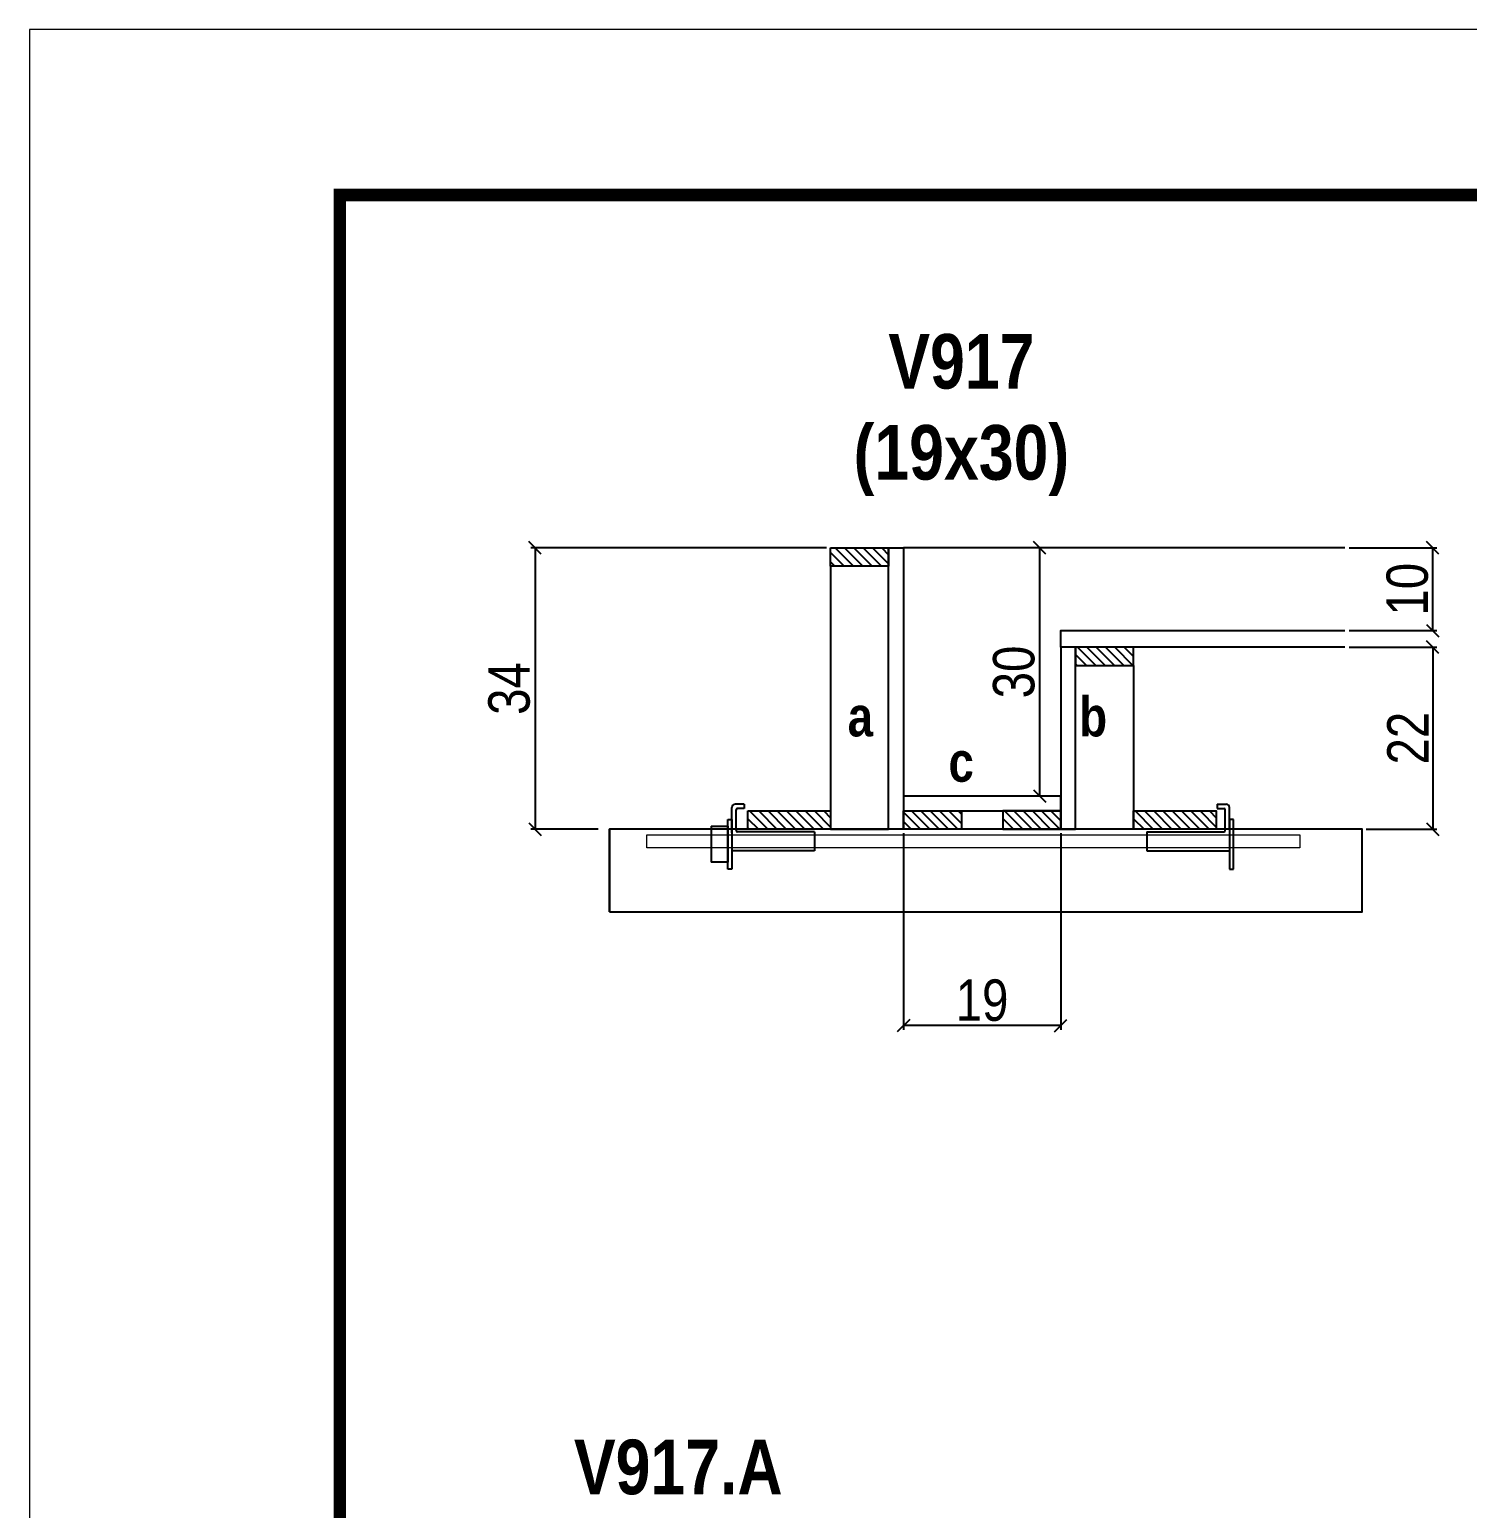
# Model space of a CAD drawing. Extents: x 3309 to 9563, y -2522 to 14608.
# Drawn here: x 8077.9 to 8425.4, y 10804.7 to 11162.1 of the extents above; entities that cross this region are included whole.
import ezdxf

# ---------------------------------------------------------------- set-up
doc = ezdxf.new("R2010")
doc.units = 0
doc.linetypes.add('DASHED', pattern=[0.75, 0.5, -0.25])
for name, color, linetype in [('barrote', 251, 'Continuous'), ('COTA', 241, 'Continuous'), ('detalhes', 4, 'Continuous'), ('NOMENCLATURA', 7, 'Continuous'), ('Painéis', 200, 'Continuous'), ('presilha', 1, 'Continuous'), ('SARR_2.2x10', 60, 'Continuous'), ('SARR_2.2x7', 40, 'Continuous'), ('SARR_3.5x7', 81, 'Continuous')]:
    doc.layers.add(name, color=color, linetype=linetype)
for name, color, linetype, lineweight in [('CONCRETO', 251, 'Continuous', 25), ('Folhas', 255, 'Continuous', 9), ('SARRAFO DE PRESSAO', 251, 'DASHED', 9), ('SCO-___-LAJ', 2, 'Continuous', 0)]:
    doc.layers.add(name, color=color, linetype=linetype, lineweight=lineweight)
doc.styles.add('COTA TECNICA 2X', font='techl___.ttf', dxfattribs={"height": 10})
doc.styles.add('TECNICA', font='techb___.ttf', dxfattribs={"height": 10})
doc.dimstyles.new('SECAO', dxfattribs={"dimscale": 0.333333, "dimtxt": 5, "dimasz": 9, "dimexe": 3, "dimexo": 3, "dimgap": 3, "dimtad": 1, "dimdec": 1, "dimlfac": 0.5, "dimzin": 12, "dimdsep": 46, "dimtxsty": 'COTA TECNICA 2X', "dimblk1": 'OBLIQUE', "dimblk2": 'OBLIQUE', "dimsah": 1, "dimcen": 0.9, "dimclrd": 4, "dimclre": 4, "dimclrt": 240, "dimadec": 1, "dimazin": 3, "dimtfac": 1, "dimtdec": 1, "dimtmove": 0, "dimatfit": 3, "dimfxl": 1, "dimtolj": 1, "dimtzin": 12, "dimarcsym": 0})
pattern_1 = [(135, (41524.6072, -112543.3136), (-1.122532015, -1.122532015), [])]

# ---------------------------------------------------------------- blocks, each defined once
blk = doc.blocks.new('9999999999')
at = {"layer": 'Folhas'}
blk.add_lwpolyline([(98138.98, 34190.21), (99623.98, 34190.21), (99623.98, 35240.21), (98138.98, 35240.21)], close=True, dxfattribs=at)
at = {"layer": 'Folhas', "color": 30, "const_width": 3}
blk.add_lwpolyline([(98213.98, 34230.21), (99583.98, 34230.21), (99583.98, 35200.21), (98213.98, 35200.21)], close=True, dxfattribs=at)
blk = doc.blocks.new('_Oblique')
at = {"color": 0, "linetype": 'ByBlock', "lineweight": -2}
blk.add_line((-0.5, -0.5), (0.5, 0.5), dxfattribs=at)
blk = doc.blocks.new('*D1699')
at = {"layer": 'COTA', "color": 4, "lineweight": -2, "transparency": 16777216}
for p, q in [((8289.07, 10967.86), (8289.07, 10920.38)), ((8327.07, 10967.86), (8327.07, 10920.38)), ((8327.07, 10921.38), (8289.07, 10921.38))]:
    blk.add_line(p, q, dxfattribs=at)
at = {"layer": 'Defpoints', "color": 0, "transparency": 16777216}
for p in [(8289.07, 10968.86), (8327.07, 10968.86), (8289.07, 10921.38)]:
    blk.add_point(p, dxfattribs=at)
at = {"layer": 'COTA', "color": 4, "lineweight": -2, "transparency": 16777216, "xscale": 3, "yscale": 3, "zscale": 3, "rotation": 180}
blk.add_blockref('_Oblique', (8289.07, 10921.38), dxfattribs=at)
at = {"layer": 'COTA', "color": 4, "lineweight": -2, "transparency": 16777216, "xscale": 3, "yscale": 3, "zscale": 3}
blk.add_blockref('_Oblique', (8327.07, 10921.38), dxfattribs=at)
at = {"layer": 'COTA', "color": 240, "transparency": 16777216, "insert": (8308.07, 10927.47), "char_height": 10, "attachment_point": 5, "style": 'COTA TECNICA 2X'}
blk.add_mtext('\\A1;19', dxfattribs=at)
blk = doc.blocks.new('PRESILHA METÁLICA 1')
at = {"layer": 'presilha'}
for p, q in [((7.5, 10.64), (7.5, 19.86)), ((12, 21), (8.64, 21)), ((9, 11.57), (9, 18.93)), ((12, 19.5), (9.57, 19.5)), ((12, 21), (12, 19.5)), ((0, 13), (6, 13)), ((0, 13), (0, 0)), ((6, 15.5), (7.5, 15.5)), ((6, -2.5), (6, 15.5)), ((6, 13), (6, 0)), ((7.5, 15.5), (7.5, -2.5)), ((37.5, 11), (9.57, 11)), ((37.5, 11), (37.5, 4.1)), ((6, 0), (0, 0)), ((37.5, 4.1), (7.5, 4.1)), ((7.5, -2.5), (6, -2.5))]:
    blk.add_line(p, q, dxfattribs=at)
for centre, radius, start, end in [((8.64, 19.86), 1.14, 90, 180), ((9.57, 18.93), 0.57, 90, 180), ((9.57, 11.57), 0.57, 180, 270)]:
    blk.add_arc(centre, radius, start, end, dxfattribs=at)
blk = doc.blocks.new('PRESILHA METÁLICA 2')
at = {"layer": 'presilha'}
for p, q in [((-5.25, 23.5), (-5.25, 22)), ((-5.25, 23.5), (-1.89, 23.5)), ((-5.25, 22), (-2.82, 22)), ((-0.75, 14.64), (-0.75, 22.36)), ((-2.25, 14.07), (-2.25, 21.43)), ((0.75, 18), (-0.75, 18)), ((-0.75, 18), (-0.75, 0)), ((0.75, 0), (0.75, 18)), ((-30.75, 13.5), (-30.75, 6.6)), ((-30.75, 13.5), (-2.82, 13.5)), ((-30.75, 6.6), (-0.75, 6.6)), ((-0.75, 0), (0.75, 0))]:
    blk.add_line(p, q, dxfattribs=at)
for centre, radius, start, end in [((-2.82, 21.43), 0.57, 0, 90), ((-1.89, 22.36), 1.14, 0, 90), ((-2.82, 14.07), 0.57, 270, 0)]:
    blk.add_arc(centre, radius, start, end, dxfattribs=at)
blk = doc.blocks.new('*D1700')
at = {"layer": 'COTA', "color": 4, "lineweight": -2, "transparency": 16777216}
for p, q in [((8270.47, 11036.86), (8199.02, 11036.86)), ((8200.02, 11036.86), (8200.02, 10968.86)), ((8215.26, 10968.86), (8199.02, 10968.86))]:
    blk.add_line(p, q, dxfattribs=at)
at = {"layer": 'Defpoints', "color": 0, "transparency": 16777216}
for p in [(8271.47, 11036.86), (8200.02, 10968.86), (8216.26, 10968.86)]:
    blk.add_point(p, dxfattribs=at)
at = {"layer": 'COTA', "color": 4, "lineweight": -2, "transparency": 16777216, "xscale": 3, "yscale": 3, "zscale": 3}
for p, rotation in [((8200.02, 11036.86), 90), ((8200.02, 10968.86), 270)]:
    blk.add_blockref('_Oblique', p, dxfattribs=dict(at, rotation=rotation))
at = {"layer": 'COTA', "color": 240, "transparency": 16777216, "insert": (8193.8, 11002.86), "char_height": 10, "attachment_point": 5, "rotation": 90, "style": 'COTA TECNICA 2X'}
blk.add_mtext('\\A1;34', dxfattribs=at)
blk = doc.blocks.new('*D1692')
at = {"layer": 'COTA', "color": 4, "lineweight": -2, "transparency": 16777216}
for p, q in [((8396.77, 11012.86), (8417.99, 11012.86)), ((8416.99, 11012.86), (8416.99, 10968.86)), ((8400.88, 10968.86), (8417.99, 10968.86))]:
    blk.add_line(p, q, dxfattribs=at)
at = {"layer": 'Defpoints', "color": 0, "transparency": 16777216}
for p in [(8395.77, 11012.86), (8399.88, 10968.86), (8416.99, 10968.86)]:
    blk.add_point(p, dxfattribs=at)
at = {"layer": 'COTA', "color": 4, "lineweight": -2, "transparency": 16777216, "xscale": 3, "yscale": 3, "zscale": 3}
for p, rotation in [((8416.99, 11012.86), 90), ((8416.99, 10968.86), 270)]:
    blk.add_blockref('_Oblique', p, dxfattribs=dict(at, rotation=rotation))
at = {"layer": 'COTA', "color": 240, "transparency": 16777216, "insert": (8410.99, 10990.86), "char_height": 10, "attachment_point": 5, "rotation": 90, "style": 'COTA TECNICA 2X'}
blk.add_mtext('\\A1;22', dxfattribs=at)
blk = doc.blocks.new('*D1693')
at = {"layer": 'COTA', "color": 4, "lineweight": -2, "transparency": 16777216}
for p, q in [((8326.07, 11036.86), (8321, 11036.86)), ((8322, 10976.86), (8322, 11036.86)), ((8326.07, 10976.86), (8321, 10976.86))]:
    blk.add_line(p, q, dxfattribs=at)
at = {"layer": 'Defpoints', "color": 0, "transparency": 16777216}
for p in [(8322, 11036.86), (8327.07, 11036.86), (8327.07, 10976.86)]:
    blk.add_point(p, dxfattribs=at)
at = {"layer": 'COTA', "color": 4, "lineweight": -2, "transparency": 16777216, "xscale": 3, "yscale": 3, "zscale": 3}
for p, rotation in [((8322, 11036.86), 90), ((8322, 10976.86), 270)]:
    blk.add_blockref('_Oblique', p, dxfattribs=dict(at, rotation=rotation))
at = {"layer": 'COTA', "color": 240, "transparency": 16777216, "insert": (8315.78, 11006.86), "char_height": 10, "attachment_point": 5, "rotation": 90, "style": 'COTA TECNICA 2X'}
blk.add_mtext('\\A1;30', dxfattribs=at)
blk = doc.blocks.new('*D1694')
at = {"layer": 'COTA', "color": 4, "lineweight": -2, "transparency": 16777216}
for p, q in [((8396.77, 11036.86), (8417.99, 11036.86)), ((8416.99, 11016.86), (8416.99, 11036.86)), ((8396.77, 11016.86), (8417.99, 11016.86))]:
    blk.add_line(p, q, dxfattribs=at)
at = {"layer": 'Defpoints', "color": 0, "transparency": 16777216}
for p in [(8395.77, 11036.86), (8416.99, 11036.86), (8395.77, 11016.86)]:
    blk.add_point(p, dxfattribs=at)
at = {"layer": 'COTA', "color": 4, "lineweight": -2, "transparency": 16777216, "xscale": 3, "yscale": 3, "zscale": 3}
for p, rotation in [((8416.99, 11036.86), 90), ((8416.99, 11016.86), 270)]:
    blk.add_blockref('_Oblique', p, dxfattribs=dict(at, rotation=rotation))
at = {"layer": 'COTA', "color": 240, "transparency": 16777216, "insert": (8410.88, 11026.86), "char_height": 10, "attachment_point": 5, "rotation": 90, "style": 'COTA TECNICA 2X'}
blk.add_mtext('\\A1;10', dxfattribs=at)

msp = doc.modelspace()

# ---------------------------------------------------------------- hatches: boundary and pattern name
at = {"layer": 'SARR_2.2x10'}
h = msp.add_hatch(dxfattribs=at)
h.set_pattern_fill('ANSI31', color=256, scale=0.5, angle=90)
h.set_pattern_definition([(135, (41445.0072, -112543.3136), (-1.122532015, -1.122532015), [])])
h.paths.add_polyline_path([(8251.47, 10973.26), (8251.47, 10968.86), (8271.47, 10968.86), (8271.47, 10973.26)])
h = msp.add_hatch(dxfattribs=at)
h.set_pattern_fill('ANSI31', color=256, scale=0.5, angle=90)
h.set_pattern_definition([(135, (41538.2072, -112543.3136), (-1.122532015, -1.122532015), [])])
h.paths.add_polyline_path([(8344.67, 10973.26), (8344.67, 10968.86), (8364.67, 10968.86), (8364.67, 10973.26)])
at = {"layer": 'SARR_2.2x7'}
h = msp.add_hatch(dxfattribs=at)
h.set_pattern_fill('ANSI31', color=256, scale=0.5, angle=90)
h.set_pattern_definition([(135, (41459.0072, -112479.7136), (-1.122532015, -1.122532015), [])])
h.paths.add_polyline_path([(8285.47, 11036.86), (8285.47, 11032.46), (8271.47, 11032.46), (8271.47, 11036.86)])
h = msp.add_hatch(dxfattribs=at)
h.set_pattern_fill('ANSI31', color=256, scale=0.5, angle=90)
h.set_pattern_definition([(135, (41439.0072, -112503.7136), (-1.122532015, -1.122532015), [])])
h.paths.add_polyline_path([(8330.67, 11012.86), (8330.67, 11008.46), (8344.67, 11008.46), (8344.67, 11012.86)])
h = msp.add_hatch(dxfattribs=at)
h.set_pattern_fill('ANSI31', color=256, scale=0.5, angle=90)
h.set_pattern_definition(pattern_1)
h.paths.add_polyline_path([(8303.07, 10968.86), (8303.07, 10973.26), (8289.07, 10973.26), (8289.07, 10968.86)])
h = msp.add_hatch(dxfattribs=at)
h.set_pattern_fill('ANSI31', color=256, scale=0.5, angle=90)
h.set_pattern_definition(pattern_1)
h.paths.add_polyline_path([(8313.07, 10973.26), (8313.07, 10968.86), (8327.07, 10968.86), (8327.07, 10973.26)])

# ---------------------------------------------------------------- linework, layer by layer
at = {"layer": 'barrote', "elevation": 0}
msp.add_lwpolyline([(8218.01, 10948.86), (8399.93, 10948.86), (8399.93, 10968.86), (8218.01, 10968.86)], close=True, dxfattribs=at)
at = {"layer": 'CONCRETO', "linetype": 'Continuous'}
msp.add_line((8395.77, 11036.86), (8289.07, 11036.86), dxfattribs=at)
at = {"layer": 'detalhes', "color": 250}
msp.add_line((8218.01, 10948.86), (8218.01, 10968.86), dxfattribs=at)
at = {"layer": 'Painéis', "linetype": 'Continuous', "elevation": 0}
for points in [[(8285.47, 10968.86), (8285.47, 11036.86), (8289.07, 11036.86), (8289.07, 10968.86)], [(8330.67, 10968.86), (8330.67, 11012.86), (8327.07, 11012.86), (8327.07, 10968.86)], [(8327.07, 10976.86), (8289.07, 10976.86), (8289.07, 10973.26), (8327.07, 10973.26)]]:
    msp.add_lwpolyline(points, close=True, dxfattribs=at)
at = {"layer": 'Painéis', "linetype": 'Continuous'}
msp.add_lwpolyline([(8395.77, 11012.86), (8327.07, 11012.86), (8327.07, 11016.86), (8395.77, 11016.86)], dxfattribs=at)
at = {"layer": 'SARR_2.2x10', "elevation": 0}
for points in [[(8251.47, 10973.26), (8271.47, 10973.26), (8271.47, 10968.86), (8251.47, 10968.86)], [(8344.67, 10973.26), (8364.67, 10973.26), (8364.67, 10968.86), (8344.67, 10968.86)]]:
    msp.add_lwpolyline(points, close=True, dxfattribs=at)
at = {"layer": 'SARR_2.2x7'}
for points in [[(8271.47, 11036.86), (8285.47, 11036.86), (8285.47, 11032.46), (8271.47, 11032.46)], [(8344.67, 11012.86), (8330.67, 11012.86), (8330.67, 11008.46), (8344.67, 11008.46)]]:
    msp.add_lwpolyline(points, close=True, dxfattribs=at)
at = {"layer": 'SARR_2.2x7', "elevation": 0}
for points in [[(8289.07, 10973.26), (8303.07, 10973.26), (8303.07, 10968.86), (8289.07, 10968.86)], [(8327.07, 10973.26), (8313.07, 10973.26), (8313.07, 10968.86), (8327.07, 10968.86)]]:
    msp.add_lwpolyline(points, close=True, dxfattribs=at)
at = {"layer": 'SARR_3.5x7', "elevation": 0}
for points in [[(8285.47, 11032.46), (8271.47, 11032.46), (8271.47, 10968.86), (8285.47, 10968.86)], [(8330.67, 11008.46), (8344.67, 11008.46), (8344.67, 10968.86), (8330.67, 10968.86)]]:
    msp.add_lwpolyline(points, close=True, dxfattribs=at)
at = {"layer": 'SCO-___-LAJ', "color": 1, "elevation": 0}
msp.add_lwpolyline([(8227.02, 10967.52), (8384.85, 10967.52), (8384.85, 10964.32), (8227.02, 10964.32)], close=True, dxfattribs=at)

# ---------------------------------------------------------------- block references
at = {"layer": 'presilha', "xscale": 0.6666666666666666, "yscale": 0.6666666666666666, "zscale": 0.6666666666666666}
for name, p in [('PRESILHA METÁLICA 1', (8242.6, 10960.89)), ('PRESILHA METÁLICA 2', (8368.35, 10959.22))]:
    msp.add_blockref(name, p, dxfattribs=at)
at = {"layer": 'SARRAFO DE PRESSAO', "color": 6, "linetype": 'ByBlock'}
msp.add_blockref('9999999999', (-90061.11, -24078.07), dxfattribs=at)

# ---------------------------------------------------------------- texts
at = {"layer": 'detalhes', "style": 'TECNICA'}
for s, p in [('b', (8331.57, 10991.28)), ('a', (8275.59, 10991.29)), ('c', (8299.96, 10980.33))]:
    msp.add_text(s, height=9.6, dxfattribs=at).set_placement(p)
at = {"layer": 'NOMENCLATURA', "style": 'TECNICA'}
msp.add_text('V917.A', height=13.2, dxfattribs=at).set_placement((8209.43, 10808.1))
at = {"layer": 'NOMENCLATURA', "insert": (8303.07, 11088.55), "char_height": 13.2, "attachment_point": 2, "style": 'TECNICA'}
msp.add_mtext_dynamic_manual_height_columns('V917\\P(19x30)', width=300.2766, gutter_width=1, heights=[0], dxfattribs=at)

# ---------------------------------------------------------------- dimensions: what is measured, and where the dimension line sits
at = {"layer": 'COTA'}
for base, p1, p2, picture, middle in [((8200.02, 10968.86), (8271.47, 11036.86), (8216.26, 10968.86), '*D1700', (8193.8, 11002.86)), ((8322, 11036.86), (8327.07, 10976.86), (8327.07, 11036.86), '*D1693', (8315.78, 11006.86)), ((8416.99, 11036.86), (8395.77, 11016.86), (8395.77, 11036.86), '*D1694', (8410.88, 11026.86)), ((8416.99, 10968.86), (8395.77, 11012.86), (8399.88, 10968.86), '*D1692', (8410.99, 10990.86))]:
    dim = msp.add_linear_dim(base=base, p1=p1, p2=p2, angle=90, dimstyle='SECAO', dxfattribs=at)
    dim.commit()
    dim.dimension.update_dxf_attribs({"geometry": picture, "text_midpoint": middle})
dim = msp.add_linear_dim(base=(8289.07, 10921.38), p1=(8327.07, 10968.86), p2=(8289.07, 10968.86), angle=180, dimstyle='SECAO', dxfattribs=at)
dim.commit()
dim.dimension.update_dxf_attribs({"geometry": '*D1699', "text_midpoint": (8308.07, 10921.38), "dimtype": 160})

doc.saveas('drawing.dxf')
